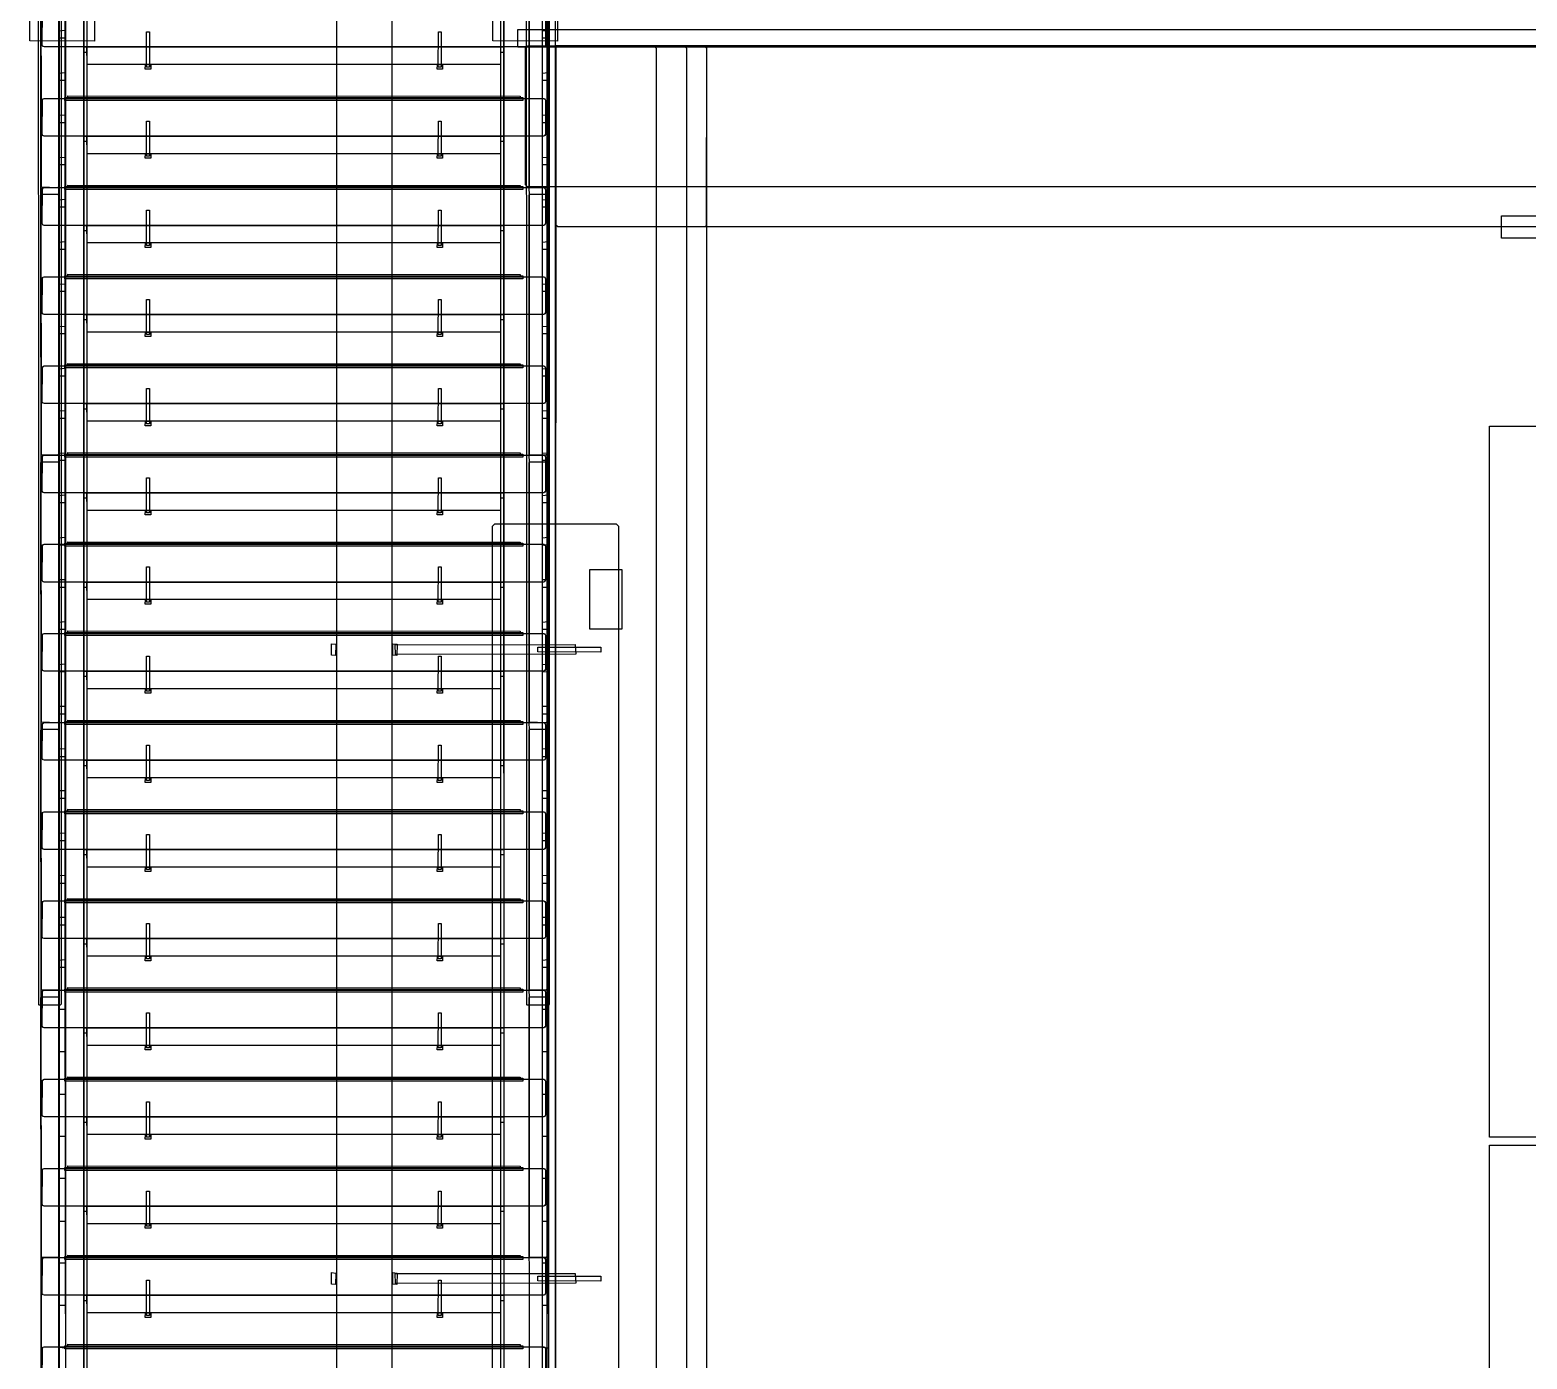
# Model space of a CAD drawing. Header units: metres. Extents: x 292.5 to 342.7, y -1 to 8.9.
# Drawn here: x 292.956 to 295.931, y 0.39 to 3.032 of the extents above; entities that cross this region are included whole.
import ezdxf

# ---------------------------------------------------------------- set-up
doc = ezdxf.new("R2010")
doc.units = ezdxf.units.M
doc.layers.add('VISTA', color=8, linetype='Continuous')

msp = doc.modelspace()

# ---------------------------------------------------------------- linework, layer by layer
at = {"layer": 'VISTA'}
for points in [[(293.5651, 6.5658), (293.5716, 6.5928), (293.5951, 6.6292), (293.7421, 6.7726), (293.745, 6.7855), (293.745, 6.897), (293.855, 6.897), (293.8544, 6.7715), (293.8489, 6.7441), (293.8379, 6.7184), (293.8122, 6.6859), (293.701, 6.5809), (293.6749, 6.5529), (293.6746, -0.2029), (293.6711, -0.2091), (293.664, -0.2147), (293.6417, -0.2226), (293.6278, -0.2243), (293.5996, -0.2228), (293.5768, -0.2152), (293.5656, -0.2035), (293.5651, 6.5658)], [(292.9725, 4.3148), (292.9742, 4.3165), (293.0158, 4.3165), (293.0175, 4.3148), (293.0175, 1.0952), (293.0158, 1.0935), (292.9742, 1.0935), (292.9732, 1.0942), (292.9725, 4.3148)], [(293.9425, 4.3148), (293.9442, 4.3165), (293.9858, 4.3165), (293.9875, 4.3148), (293.9875, 1.0952), (293.9858, 1.0935), (293.9442, 1.0935), (293.9432, 1.0942), (293.9425, 4.3148)], [(293.014, 3.9533), (293.025, 3.9543), (293.026, 3.0151), (293.014, 3.0151), (293.014, 3.9533)], [(293.974, 3.9533), (293.985, 3.9543), (293.986, 3.0151), (293.974, 3.0151), (293.974, 3.9533)], [(293.014, 3.8693), (293.025, 3.8703), (293.026, 2.9312), (293.014, 2.9312), (293.014, 3.8693)], [(293.974, 3.8693), (293.985, 3.8703), (293.986, 2.9312), (293.974, 2.9312), (293.974, 3.8693)], [(293.014, 3.7854), (293.025, 3.7864), (293.026, 2.8472), (293.014, 2.8472), (293.014, 3.7854)], [(293.974, 3.7854), (293.985, 3.7864), (293.986, 2.8472), (293.974, 2.8472), (293.974, 3.7854)], [(292.9775, 3.7668), (292.9792, 3.7685), (293.0108, 3.7685), (293.0125, 3.7668), (293.0125, 2.7198), (293.0108, 2.7181), (292.9782, 2.7189), (292.9775, 3.7668)], [(293.9475, 3.7668), (293.9492, 3.7685), (293.9808, 3.7685), (293.9825, 3.7668), (293.9825, 2.7198), (293.9808, 2.7181), (293.9482, 2.7189), (293.9475, 3.7668)], [(293.014, 3.7014), (293.025, 3.7024), (293.026, 2.7633), (293.014, 2.7633), (293.014, 3.7014)], [(293.974, 3.7014), (293.985, 3.7024), (293.986, 2.7633), (293.974, 2.7633), (293.974, 3.7014)], [(293.014, 3.6175), (293.025, 3.6185), (293.026, 2.6794), (293.014, 2.6794), (293.014, 3.6175)], [(293.974, 3.6175), (293.985, 3.6185), (293.986, 2.6794), (293.974, 2.6794), (293.974, 3.6175)], [(293.014, 3.5335), (293.025, 3.5345), (293.026, 2.5954), (293.014, 2.5954), (293.014, 3.5335)], [(293.974, 3.5335), (293.985, 3.5345), (293.986, 2.5954), (293.974, 2.5954), (293.974, 3.5335)], [(293.014, 3.4496), (293.025, 3.4506), (293.026, 2.5115), (293.014, 2.5115), (293.014, 3.4496)], [(293.974, 3.4496), (293.985, 3.4506), (293.986, 2.5115), (293.974, 2.5115), (293.974, 3.4496)], [(293.014, 3.3656), (293.025, 3.3666), (293.026, 2.4275), (293.014, 2.4275), (293.014, 3.3656)], [(293.974, 3.3656), (293.985, 3.3666), (293.986, 2.4275), (293.974, 2.4275), (293.974, 3.3656)], [(293.014, 3.2817), (293.025, 3.2827), (293.026, 2.3436), (293.014, 2.3436), (293.014, 3.2817)], [(293.974, 3.2817), (293.985, 3.2827), (293.986, 2.3436), (293.974, 2.3436), (293.974, 3.2817)], [(293.0844, 3.2387), (293.0837, 3.0093), (292.9556, 3.0101), (292.9556, 3.2387), (293.0844, 3.2387)], [(292.9775, 3.2352), (292.9792, 3.2369), (293.0108, 3.2369), (293.0125, 3.2352), (293.0125, 2.1882), (293.0108, 2.1865), (292.9782, 2.1872), (292.9775, 3.2352)], [(294.0044, 3.2387), (294.0037, 3.0093), (293.8756, 3.0101), (293.8756, 3.2387), (294.0044, 3.2387)], [(293.9475, 3.2352), (293.9492, 3.2369), (293.9808, 3.2369), (293.9825, 3.2352), (293.9825, 2.1882), (293.9808, 2.1865), (293.9482, 2.1872), (293.9475, 3.2352)], [(292.9775, 3.2086), (292.9792, 3.2103), (293.0608, 3.2103), (293.0625, 3.2086), (293.0625, -0.0986), (293.0617, -0.1001), (293.0608, -0.1003), (292.9792, -0.1003), (292.9782, -0.0997), (292.9775, 3.2086)], [(293.014, 3.1978), (293.025, 3.1987), (293.026, 2.2596), (293.014, 2.2596), (293.014, 3.1978)], [(293.8975, 3.2086), (293.8992, 3.2103), (293.9808, 3.2103), (293.9825, 3.2086), (293.9825, -0.0986), (293.9817, -0.1001), (293.9808, -0.1003), (293.8992, -0.1003), (293.8982, -0.0997), (293.8975, 3.2086)], [(293.974, 3.1978), (293.985, 3.1987), (293.986, 2.2596), (293.974, 2.2596), (293.974, 3.1978)], [(302, 3.2), (302, 3), (294, 3), (294, 3.2), (302, 3.2)], [(293.0625, 3.175), (293.0685, 3.175), (293.0685, 2.987), (293.0625, 2.987), (293.0625, 3.175)], [(293.8915, 3.175), (293.8975, 3.175), (293.8975, 2.987), (293.8915, 2.987), (293.8915, 3.175)], [(293.014, 3.1138), (293.025, 3.1148), (293.026, 2.1757), (293.014, 2.1757), (293.014, 3.1138)], [(293.974, 3.1138), (293.985, 3.1148), (293.986, 2.1757), (293.974, 2.1757), (293.974, 3.1138)], [(292.9835, 3.0728), (293.9765, 3.0728), (293.979, 3.0718), (293.98, 3.0693), (293.98, 3.0013), (293.979, 2.9988), (293.9765, 2.9978), (292.9835, 2.9978), (292.981, 2.9988), (292.98, 3.0013), (292.9806, 3.0713), (292.9835, 3.0728)], [(292.9559, 3.0115), (292.9559, 3.0115), (292.956, 3.0112), (292.9559, 3.0115)], [(293.014, 3.0299), (293.025, 3.0309), (293.026, 2.0917), (293.014, 2.0917), (293.014, 3.0299)], [(293.193, 3.0278), (293.193, 2.9578), (293.187, 2.9578), (293.1874, 3.0278), (293.193, 3.0278)], [(293.773, 3.0278), (293.773, 2.9578), (293.767, 2.9578), (293.7674, 3.0278), (293.773, 3.0278)], [(293.8759, 3.0115), (293.8759, 3.0115), (293.876, 3.0112), (293.8759, 3.0115)], [(293.925, 3.0325), (302.075, 3.0325), (302.075, 2.9975), (293.925, 2.9975), (293.925, 3.0325)], [(293.974, 3.0299), (293.985, 3.0309), (293.986, 2.0917), (293.974, 2.0917), (293.974, 3.0299)], [(292.9813, 2.9991), (292.9817, 2.9988), (292.9817, 2.9995), (292.9813, 2.9991)], [(293.0625, 2.9978), (293.0685, 2.9978), (293.0685, 2.8098), (293.0625, 2.8098), (293.0625, 2.9978)], [(293.0691, 2.9628), (293.0685, 2.9973), (293.8909, 2.9978), (293.8909, 2.9628), (293.0691, 2.9628)], [(293.8915, 2.9978), (293.8975, 2.9978), (293.8975, 2.8098), (293.8915, 2.8098), (293.8915, 2.9978)], [(293.94, 2.9955), (293.9445, 3), (302.0555, 3), (302.06, 2.9955), (302.06, 2.7245), (302.0555, 2.72), (293.9445, 2.72), (293.94, 2.7245), (293.94, 2.9955)], [(293.9783, 2.9988), (293.979, 2.9995), (293.9783, 2.9995), (293.9783, 2.9988)], [(294, 2.9955), (294.0045, 3), (301.9955, 3), (302, 2.9955), (302, 2.6445), (301.9955, 2.64), (294.0045, 2.64), (294, 2.6445), (294, 2.9955)], [(294, 2.9955), (294.0045, 3), (294.2955, 3), (294.3, 2.9955), (294.3, 0.0045), (294.2955, 0), (294.0045, 0), (294, 0.0045), (294, 2.9955)], [(294, 2.9983), (294.0017, 3), (294.2983, 3), (294.3, 2.9983), (294.3, 0.0017), (294.2983, 0), (294.0008, 0.0005), (294, 2.9983)], [(294.0008, 2.9981), (294.0045, 3), (294.2981, 2.9992), (294.3, 2.9955), (294.2992, 2.6419), (294.2955, 2.64), (294.0045, 2.64), (294, 2.6445), (294.0008, 2.9981)], [(294, 2.9955), (294.0045, 3), (294.2955, 3), (294.3, 2.9955), (294.3, 0.0045), (294.2955, 0), (294.0045, 0), (294, 0.0045), (294, 2.9955)], [(294, 2.9955), (294.0045, 3), (294.1955, 3), (294.2, 2.9955), (294.2, 0.0045), (294.1955, 0), (294.0045, 0), (294, 0.0045), (294, 2.9955)], [(294, 2.9955), (294.0045, 3), (294.2555, 3), (294.26, 2.9955), (294.26, 0.0045), (294.2555, 0), (294.0045, 0), (294, 0.0045), (294, 2.9955)], [(294, 2.9955), (294.0019, 2.9992), (301.9955, 3), (301.9992, 2.9981), (302, 0.0045), (301.9981, 0.0008), (294.0045, 0), (294, 0.0045), (294, 2.9955)], [(294.0013, 2.9987), (296.7487, 2.9987), (296.7487, 0.0013), (294.0045, 0), (294, 0.0045), (294.0013, 2.9987)], [(293.014, 2.9459), (293.025, 2.9469), (293.026, 2.0078), (293.014, 2.0078), (293.014, 2.9459)], [(293.1955, 2.9628), (293.1955, 2.9538), (293.1845, 2.9538), (293.1852, 2.9628), (293.1955, 2.9628)], [(293.7755, 2.9628), (293.7755, 2.9538), (293.7645, 2.9538), (293.7652, 2.9628), (293.7755, 2.9628)], [(293.974, 2.9459), (293.985, 2.9469), (293.986, 2.0078), (293.974, 2.0078), (293.974, 2.9459)], [(292.9835, 2.8956), (293.9765, 2.8956), (293.979, 2.8945), (293.98, 2.8921), (293.98, 2.8241), (293.979, 2.8216), (293.9765, 2.8206), (292.9835, 2.8206), (292.981, 2.8216), (292.98, 2.8241), (292.9806, 2.8941), (292.9835, 2.8956)], [(292.9817, 2.8938), (292.9817, 2.8945), (292.981, 2.8938), (292.9817, 2.8938)], [(293.025, 2.8976), (293.935, 2.8976), (293.935, 2.8916), (293.025, 2.8916), (293.025, 2.8976)], [(293.0307, 2.9006), (293.93, 2.8999), (293.9293, 2.8956), (293.0302, 2.8963), (293.0307, 2.9006)], [(293.9783, 2.8945), (293.9783, 2.8938), (293.979, 2.8938), (293.9783, 2.8945)], [(293.014, 2.862), (293.025, 2.863), (293.026, 1.9238), (293.014, 1.9238), (293.014, 2.862)], [(293.974, 2.862), (293.985, 2.863), (293.986, 1.9238), (293.974, 1.9238), (293.974, 2.862)], [(293.193, 2.8506), (293.193, 2.7806), (293.187, 2.7806), (293.1874, 2.8506), (293.193, 2.8506)], [(293.773, 2.8506), (293.773, 2.7806), (293.767, 2.7806), (293.7674, 2.8506), (293.773, 2.8506)], [(292.9813, 2.8218), (292.9817, 2.8216), (292.9817, 2.8223), (292.9813, 2.8218)], [(293.0625, 2.8206), (293.0685, 2.8206), (293.0685, 2.6326), (293.0625, 2.6326), (293.0625, 2.8206)], [(293.0691, 2.7856), (293.0685, 2.8201), (293.8909, 2.8206), (293.8909, 2.7856), (293.0691, 2.7856)], [(293.8915, 2.8206), (293.8975, 2.8206), (293.8975, 2.6326), (293.8915, 2.6326), (293.8915, 2.8206)], [(293.9783, 2.8216), (293.979, 2.8223), (293.9783, 2.8223), (293.9783, 2.8216)], [(293.014, 2.778), (293.025, 2.779), (293.026, 1.8399), (293.014, 1.8399), (293.014, 2.778)], [(293.1955, 2.7856), (293.1955, 2.7766), (293.1845, 2.7766), (293.1852, 2.7856), (293.1955, 2.7856)], [(293.7755, 2.7856), (293.7755, 2.7766), (293.7645, 2.7766), (293.7652, 2.7856), (293.7755, 2.7856)], [(293.974, 2.778), (293.985, 2.779), (293.986, 1.8399), (293.974, 1.8399), (293.974, 2.778)], [(292.9835, 2.7183), (293.9765, 2.7183), (293.979, 2.7173), (293.98, 2.7148), (293.98, 2.6468), (293.979, 2.6444), (293.9765, 2.6433), (292.9835, 2.6433), (292.981, 2.6444), (292.98, 2.6468), (292.9806, 2.7169), (292.9835, 2.7183)], [(292.9817, 2.7166), (292.9817, 2.7173), (292.981, 2.7166), (292.9817, 2.7166)], [(293.025, 2.7203), (293.935, 2.7203), (293.935, 2.7143), (293.025, 2.7143), (293.025, 2.7203)], [(293.0307, 2.7233), (293.93, 2.7226), (293.9293, 2.7183), (293.0302, 2.719), (293.0307, 2.7233)], [(293.9783, 2.7173), (293.9783, 2.7166), (293.979, 2.7166), (293.9783, 2.7173)], [(292.9775, 2.7035), (292.9792, 2.7052), (293.0108, 2.7052), (293.0125, 2.7035), (293.0125, 1.6565), (293.0108, 1.6548), (292.9782, 1.6555), (292.9775, 2.7035)], [(292.9782, 2.7031), (292.9782, 2.7035), (292.9782, 2.7031), (292.9782, 2.7031)], [(293.014, 2.6941), (293.025, 2.6951), (293.026, 1.7559), (293.025, 1.7549), (293.014, 1.7559), (293.014, 2.6941)], [(293.9475, 2.7035), (293.9492, 2.7052), (293.9808, 2.7052), (293.9825, 2.7035), (293.9825, 1.6565), (293.9808, 1.6548), (293.9482, 1.6555), (293.9475, 2.7035)], [(293.9482, 2.7031), (293.9482, 2.7035), (293.9482, 2.7031), (293.9482, 2.7031)], [(293.974, 2.6941), (293.985, 2.6951), (293.986, 1.7559), (293.985, 1.7549), (293.974, 1.7559), (293.974, 2.6941)], [(293.193, 2.6733), (293.193, 2.6033), (293.187, 2.6033), (293.1874, 2.6733), (293.193, 2.6733)], [(293.773, 2.6733), (293.773, 2.6033), (293.767, 2.6033), (293.7674, 2.6733), (293.773, 2.6733)], [(295.88, 2.6625), (300.12, 2.6625), (300.12, 2.6175), (295.88, 2.6175), (295.88, 2.6625)], [(292.981, 2.6447), (292.981, 2.6447), (292.9813, 2.6446), (292.981, 2.6447)], [(292.9813, 2.6446), (292.9817, 2.6444), (292.9817, 2.6451), (292.9813, 2.6446)], [(293.0625, 2.6433), (293.0685, 2.6433), (293.0685, 2.4553), (293.0625, 2.4553), (293.0625, 2.6433)], [(293.0691, 2.6083), (293.0685, 2.6428), (293.8909, 2.6433), (293.8909, 2.6083), (293.0691, 2.6083)], [(293.8915, 2.6433), (293.8975, 2.6433), (293.8975, 2.4553), (293.8915, 2.4553), (293.8915, 2.6433)], [(293.9783, 2.6444), (293.979, 2.6451), (293.9783, 2.6451), (293.9783, 2.6444)], [(293.014, 2.6101), (293.025, 2.6111), (293.026, 1.672), (293.014, 1.672), (293.014, 2.6101)], [(293.1955, 2.6083), (293.1955, 2.5993), (293.1845, 2.5993), (293.1852, 2.6083), (293.1955, 2.6083)], [(293.7755, 2.6083), (293.7755, 2.5993), (293.7645, 2.5993), (293.7652, 2.6083), (293.7755, 2.6083)], [(293.974, 2.6101), (293.985, 2.6111), (293.986, 1.672), (293.974, 1.672), (293.974, 2.6101)], [(292.9835, 2.5411), (293.9765, 2.5411), (293.979, 2.5401), (293.98, 2.5376), (293.98, 2.4696), (293.979, 2.4671), (293.9765, 2.4661), (292.9835, 2.4661), (292.981, 2.4671), (292.98, 2.4696), (292.9806, 2.5396), (292.9835, 2.5411)], [(292.9817, 2.5394), (292.9817, 2.5401), (292.981, 2.5394), (292.9817, 2.5394)], [(293.025, 2.5431), (293.935, 2.5431), (293.935, 2.5371), (293.025, 2.5371), (293.025, 2.5431)], [(293.0307, 2.5461), (293.93, 2.5454), (293.9293, 2.5411), (293.0302, 2.5418), (293.0307, 2.5461)], [(293.9783, 2.5401), (293.9783, 2.5394), (293.979, 2.5394), (293.9783, 2.5401)], [(293.979, 2.5397), (293.9787, 2.5398), (293.979, 2.5397), (293.979, 2.5397)], [(293.014, 2.5262), (293.025, 2.5272), (293.026, 1.588), (293.025, 1.587), (293.015, 1.587), (293.0143, 1.5873), (293.014, 2.5262)], [(293.974, 2.5262), (293.985, 2.5272), (293.986, 1.588), (293.985, 1.587), (293.975, 1.587), (293.9743, 1.5873), (293.974, 2.5262)], [(293.193, 2.4961), (293.193, 2.4261), (293.187, 2.4261), (293.1874, 2.4961), (293.193, 2.4961)], [(293.773, 2.4961), (293.773, 2.4261), (293.767, 2.4261), (293.7674, 2.4961), (293.773, 2.4961)], [(292.9813, 2.4674), (292.9817, 2.4671), (292.9817, 2.4679), (292.9813, 2.4674)], [(293.014, 2.4422), (293.025, 2.4432), (293.026, 1.5041), (293.014, 1.5041), (293.014, 2.4422)], [(293.0625, 2.4661), (293.0685, 2.4661), (293.0685, 2.2781), (293.0625, 2.2781), (293.0625, 2.4661)], [(293.0691, 2.4311), (293.0685, 2.4656), (293.8909, 2.4661), (293.8909, 2.4311), (293.0691, 2.4311)], [(293.8915, 2.4661), (293.8975, 2.4661), (293.8975, 2.2781), (293.8915, 2.2781), (293.8915, 2.4661)], [(293.974, 2.4422), (293.985, 2.4432), (293.986, 1.5041), (293.974, 1.5041), (293.974, 2.4422)], [(293.9783, 2.4671), (293.979, 2.4679), (293.9783, 2.4679), (293.9783, 2.4671)], [(293.1955, 2.4311), (293.1955, 2.4221), (293.1845, 2.4221), (293.1852, 2.4311), (293.1955, 2.4311)], [(293.7755, 2.4311), (293.7755, 2.4221), (293.7645, 2.4221), (293.7652, 2.4311), (293.7755, 2.4311)], [(292.9835, 2.3639), (293.9765, 2.3639), (293.979, 2.3629), (293.98, 2.3604), (293.98, 2.2924), (293.979, 2.2899), (293.9765, 2.2889), (292.9835, 2.2889), (292.981, 2.2899), (292.98, 2.2924), (292.9806, 2.3624), (292.9835, 2.3639)], [(292.9817, 2.3621), (292.9817, 2.3629), (292.981, 2.3621), (292.9817, 2.3621)], [(293.014, 2.3583), (293.025, 2.3593), (293.026, 1.4201), (293.014, 1.4201), (293.014, 2.3583)], [(293.025, 2.3659), (293.935, 2.3659), (293.935, 2.3599), (293.025, 2.3599), (293.025, 2.3659)], [(293.0307, 2.3689), (293.93, 2.3682), (293.9293, 2.3639), (293.0302, 2.3646), (293.0307, 2.3689)], [(293.974, 2.3583), (293.985, 2.3593), (293.986, 1.4201), (293.974, 1.4201), (293.974, 2.3583)], [(293.9783, 2.3629), (293.9783, 2.3621), (293.979, 2.3621), (293.9783, 2.3629)], [(293.193, 2.3189), (293.193, 2.2489), (293.187, 2.2489), (293.1874, 2.3189), (293.193, 2.3189)], [(293.773, 2.3189), (293.773, 2.2489), (293.767, 2.2489), (293.7674, 2.3189), (293.773, 2.3189)], [(292.981, 2.2903), (292.981, 2.2903), (292.9813, 2.2902), (292.981, 2.2903)], [(292.9813, 2.2902), (292.9817, 2.2899), (292.9817, 2.2906), (292.9813, 2.2902)], [(293.014, 2.2743), (293.025, 2.2753), (293.026, 1.3362), (293.025, 1.3352), (293.015, 1.3352), (293.0143, 1.3355), (293.014, 2.2743)], [(293.0625, 2.2889), (293.0685, 2.2889), (293.0685, 2.1009), (293.0625, 2.1009), (293.0625, 2.2889)], [(293.0691, 2.2539), (293.0685, 2.2884), (293.8909, 2.2889), (293.8909, 2.2539), (293.0691, 2.2539)], [(293.8915, 2.2889), (293.8975, 2.2889), (293.8975, 2.1009), (293.8915, 2.1009), (293.8915, 2.2889)], [(293.974, 2.2743), (293.985, 2.2753), (293.986, 1.3362), (293.985, 1.3352), (293.975, 1.3352), (293.9743, 1.3355), (293.974, 2.2743)], [(293.9783, 2.2899), (293.979, 2.2906), (293.9783, 2.2906), (293.9783, 2.2899)], [(293.1955, 2.2539), (293.1955, 2.2449), (293.1845, 2.2449), (293.1852, 2.2539), (293.1955, 2.2539)], [(293.7755, 2.2539), (293.7755, 2.2449), (293.7645, 2.2449), (293.7652, 2.2539), (293.7755, 2.2539)], [(296.5241, 2.2441), (296.5241, 0.8309), (295.8559, 0.8309), (295.8559, 2.2441), (296.5241, 2.2441)], [(292.9775, 2.1718), (292.9792, 2.1735), (293.0108, 2.1735), (293.0125, 2.1718), (293.0125, 1.1248), (293.0108, 1.1231), (292.9782, 1.1239), (292.9775, 2.1718)], [(292.9835, 2.1867), (293.9765, 2.1867), (293.979, 2.1856), (293.98, 2.1832), (293.98, 2.1152), (293.979, 2.1127), (293.9765, 2.1117), (292.9835, 2.1117), (292.981, 2.1127), (292.98, 2.1152), (292.9806, 2.1852), (292.9835, 2.1867)], [(292.9817, 2.1849), (292.9817, 2.1856), (292.981, 2.1849), (292.9817, 2.1849)], [(293.0117, 2.1719), (293.0118, 2.1719), (293.0117, 2.1719), (293.0117, 2.1719)], [(293.014, 2.1904), (293.025, 2.1914), (293.026, 1.2523), (293.014, 1.2523), (293.014, 2.1904)], [(293.025, 2.1887), (293.935, 2.1887), (293.935, 2.1827), (293.025, 2.1827), (293.025, 2.1887)], [(293.0307, 2.1917), (293.93, 2.191), (293.9293, 2.1867), (293.0302, 2.1874), (293.0307, 2.1917)], [(293.9475, 2.1718), (293.9492, 2.1735), (293.9808, 2.1735), (293.9825, 2.1718), (293.9825, 1.1248), (293.9808, 1.1231), (293.9482, 1.1239), (293.9475, 2.1718)], [(293.974, 2.1904), (293.985, 2.1914), (293.986, 1.2523), (293.974, 1.2523), (293.974, 2.1904)], [(293.9783, 2.1856), (293.9783, 2.1849), (293.979, 2.1849), (293.9783, 2.1856)], [(292.9813, 2.113), (292.9817, 2.1127), (292.9817, 2.1134), (292.9813, 2.113)], [(293.193, 2.1417), (293.193, 2.0717), (293.187, 2.0717), (293.1874, 2.1417), (293.193, 2.1417)], [(293.773, 2.1417), (293.773, 2.0717), (293.767, 2.0717), (293.7674, 2.1417), (293.773, 2.1417)], [(293.9783, 2.1127), (293.979, 2.1134), (293.9783, 2.1134), (293.9783, 2.1127)], [(293.014, 2.1064), (293.025, 2.1074), (293.026, 1.1683), (293.014, 1.1683), (293.014, 2.1064)], [(293.0625, 2.1117), (293.0685, 2.1117), (293.0685, 1.9237), (293.0625, 1.9237), (293.0625, 2.1117)], [(293.0691, 2.0767), (293.0685, 2.1112), (293.8909, 2.1117), (293.8909, 2.0767), (293.0691, 2.0767)], [(293.8915, 2.1117), (293.8975, 2.1117), (293.8975, 1.9237), (293.8915, 1.9237), (293.8915, 2.1117)], [(293.974, 2.1064), (293.985, 2.1074), (293.986, 1.1683), (293.974, 1.1683), (293.974, 2.1064)], [(293.1955, 2.0767), (293.1955, 2.0677), (293.1845, 2.0677), (293.1852, 2.0767), (293.1955, 2.0767)], [(293.7755, 2.0767), (293.7755, 2.0677), (293.7645, 2.0677), (293.7652, 2.0767), (293.7755, 2.0767)], [(293.014, 2.0225), (293.025, 2.0235), (293.026, 1.0844), (293.014, 1.0844), (293.014, 2.0225)], [(293.875, 2.0455), (293.8795, 2.05), (294.1205, 2.05), (294.125, 2.0455), (294.125, -0.0455), (294.1205, -0.05), (293.8795, -0.05), (293.875, -0.0455), (293.875, 2.0455)], [(293.974, 2.0225), (293.985, 2.0235), (293.986, 1.0844), (293.974, 1.0844), (293.974, 2.0225)], [(292.9835, 2.0094), (293.9765, 2.0094), (293.979, 2.0084), (293.98, 2.0059), (293.98, 1.9379), (293.979, 1.9355), (293.9765, 1.9344), (292.9835, 1.9344), (292.981, 1.9355), (292.98, 1.9379), (292.9806, 2.008), (292.9835, 2.0094)], [(292.9817, 2.0077), (292.9817, 2.0084), (292.981, 2.0077), (292.9817, 2.0077)], [(293.025, 2.0114), (293.935, 2.0114), (293.935, 2.0054), (293.025, 2.0054), (293.025, 2.0114)], [(293.0307, 2.0144), (293.93, 2.0137), (293.9293, 2.0094), (293.0302, 2.0101), (293.0307, 2.0144)], [(293.9783, 2.0084), (293.9783, 2.0077), (293.979, 2.0077), (293.9783, 2.0084)], [(293.193, 1.9644), (293.193, 1.8944), (293.187, 1.8944), (293.1874, 1.9644), (293.193, 1.9644)], [(293.773, 1.9644), (293.773, 1.8944), (293.767, 1.8944), (293.7674, 1.9644), (293.773, 1.9644)], [(292.9813, 1.9357), (292.9817, 1.9355), (292.9817, 1.9362), (292.9813, 1.9357)], [(293.014, 1.9385), (293.0143, 1.9392), (293.015, 1.9395), (293.025, 1.9395), (293.0257, 1.9392), (293.026, 1.9385), (293.026, 1.0004), (293.014, 1.0004), (293.014, 1.9385)], [(293.0144, 1.9392), (293.0144, 1.9392), (293.0143, 1.9392), (293.0144, 1.9392)], [(293.0256, 1.9392), (293.0256, 1.9392), (293.0257, 1.9392), (293.0256, 1.9392)], [(293.0625, 1.9344), (293.0685, 1.9344), (293.0685, 1.7465), (293.0625, 1.7465), (293.0625, 1.9344)], [(293.0691, 1.8994), (293.0685, 1.9339), (293.8909, 1.9344), (293.8909, 1.8994), (293.0691, 1.8994)], [(293.8915, 1.9344), (293.8975, 1.9344), (293.8975, 1.7465), (293.8915, 1.7465), (293.8915, 1.9344)], [(293.974, 1.9385), (293.9743, 1.9392), (293.975, 1.9395), (293.985, 1.9395), (293.9857, 1.9392), (293.986, 1.9385), (293.986, 1.0004), (293.974, 1.0004), (293.974, 1.9385)], [(293.9744, 1.9392), (293.9744, 1.9392), (293.9743, 1.9392), (293.9744, 1.9392)], [(293.9783, 1.9355), (293.979, 1.9362), (293.9783, 1.9362), (293.9783, 1.9355)], [(293.9856, 1.9392), (293.9856, 1.9392), (293.9857, 1.9392), (293.9856, 1.9392)], [(294.1319, 1.9594), (294.1319, 1.8406), (294.0681, 1.8406), (294.0681, 1.9594), (294.1319, 1.9594)], [(293.1955, 1.8994), (293.1955, 1.8904), (293.1845, 1.8904), (293.1852, 1.8994), (293.1955, 1.8994)], [(293.7755, 1.8994), (293.7755, 1.8904), (293.7645, 1.8904), (293.7652, 1.8994), (293.7755, 1.8994)], [(293.014, 1.8546), (293.025, 1.8556), (293.026, 0.9165), (293.025, 0.9155), (293.015, 0.9155), (293.0143, 0.9158), (293.014, 1.8546)], [(293.974, 1.8546), (293.985, 1.8556), (293.986, 0.9165), (293.985, 0.9155), (293.975, 0.9155), (293.9743, 0.9158), (293.974, 1.8546)], [(292.9835, 1.8322), (293.9765, 1.8322), (293.979, 1.8312), (293.98, 1.8287), (293.98, 1.7607), (293.979, 1.7582), (293.9765, 1.7572), (292.9835, 1.7572), (292.981, 1.7582), (292.98, 1.7607), (292.9806, 1.8307), (292.9835, 1.8322)], [(292.9817, 1.8305), (292.9817, 1.8312), (292.981, 1.8305), (292.9817, 1.8305)], [(293.025, 1.8342), (293.935, 1.8342), (293.935, 1.8282), (293.025, 1.8282), (293.025, 1.8342)], [(293.0307, 1.8372), (293.93, 1.8365), (293.9293, 1.8322), (293.0302, 1.8329), (293.0307, 1.8372)], [(293.9783, 1.8312), (293.9783, 1.8305), (293.979, 1.8305), (293.9783, 1.8312)], [(293.193, 1.7872), (293.193, 1.7172), (293.187, 1.7172), (293.1874, 1.7872), (293.193, 1.7872)], [(293.5635, 1.811), (293.5625, 1.788), (293.5545, 1.789), (293.5548, 1.8117), (293.5635, 1.811)], [(293.6855, 1.811), (293.6845, 1.788), (293.6765, 1.789), (293.6768, 1.8117), (293.6855, 1.811)], [(294.039, 1.81), (294.04, 1.791), (293.682, 1.79), (293.6813, 1.8097), (294.039, 1.81)], [(293.773, 1.7872), (293.773, 1.7172), (293.767, 1.7172), (293.7674, 1.7872), (293.773, 1.7872)], [(293.965, 1.805), (294.09, 1.805), (294.09, 1.795), (293.965, 1.7957), (293.965, 1.805)], [(292.9813, 1.7585), (292.9817, 1.7583), (292.9817, 1.759), (292.9813, 1.7585)], [(293.014, 1.7706), (293.025, 1.7716), (293.026, 0.8325), (293.014, 0.8325), (293.014, 1.7706)], [(293.0259, 1.7559), (293.0259, 1.7559), (293.026, 1.7559), (293.0259, 1.7559)], [(293.0625, 1.7572), (293.0685, 1.7572), (293.0685, 1.5692), (293.0625, 1.5692), (293.0625, 1.7572)], [(293.0691, 1.7222), (293.0685, 1.7567), (293.8909, 1.7572), (293.8909, 1.7222), (293.0691, 1.7222)], [(293.8915, 1.7572), (293.8975, 1.7572), (293.8975, 1.5692), (293.8915, 1.5692), (293.8915, 1.7572)], [(293.974, 1.7706), (293.985, 1.7716), (293.986, 0.8325), (293.974, 0.8325), (293.974, 1.7706)], [(293.9783, 1.7583), (293.979, 1.759), (293.9783, 1.759), (293.9783, 1.7583)], [(293.9859, 1.7559), (293.9859, 1.7559), (293.986, 1.7559), (293.9859, 1.7559)], [(293.1955, 1.7222), (293.1955, 1.7132), (293.1845, 1.7132), (293.1852, 1.7222), (293.1955, 1.7222)], [(293.7755, 1.7222), (293.7755, 1.7132), (293.7645, 1.7132), (293.7652, 1.7222), (293.7755, 1.7222)], [(293.014, 1.6867), (293.0143, 1.6874), (293.015, 1.6877), (293.025, 1.6877), (293.0257, 1.6874), (293.026, 1.6867), (293.026, 0.7486), (293.014, 0.7486), (293.014, 1.6867)], [(293.0144, 1.6873), (293.0144, 1.6873), (293.0143, 1.6874), (293.0144, 1.6873)], [(293.0256, 1.6873), (293.0256, 1.6873), (293.0257, 1.6874), (293.0256, 1.6873)], [(293.974, 1.6867), (293.9743, 1.6874), (293.975, 1.6877), (293.985, 1.6877), (293.9857, 1.6874), (293.986, 1.6867), (293.986, 0.7486), (293.974, 0.7486), (293.974, 1.6867)], [(293.9744, 1.6873), (293.9744, 1.6873), (293.9743, 1.6874), (293.9744, 1.6873)], [(293.9856, 1.6873), (293.9856, 1.6873), (293.9857, 1.6874), (293.9856, 1.6873)], [(292.9775, 1.6402), (292.9792, 1.6419), (293.0108, 1.6419), (293.0125, 1.6402), (293.0125, 0.5932), (293.0108, 0.5915), (292.9782, 0.5922), (292.9775, 1.6402)], [(292.9835, 1.655), (293.9765, 1.655), (293.979, 1.654), (293.98, 1.6515), (293.98, 1.5835), (293.979, 1.581), (293.9765, 1.58), (292.9835, 1.58), (292.981, 1.581), (292.98, 1.5835), (292.9806, 1.6535), (292.9835, 1.655)], [(292.9817, 1.6533), (292.9817, 1.654), (292.981, 1.6533), (292.9817, 1.6533)], [(293.0122, 1.6403), (293.012, 1.6406), (293.0122, 1.6403), (293.0122, 1.6403)], [(293.0122, 1.6397), (293.0122, 1.6397), (293.0122, 1.6397), (293.0122, 1.6397)], [(293.025, 1.657), (293.935, 1.657), (293.935, 1.651), (293.025, 1.651), (293.025, 1.657)], [(293.0307, 1.66), (293.93, 1.6593), (293.9293, 1.655), (293.0302, 1.6557), (293.0307, 1.66)], [(293.9475, 1.6402), (293.9492, 1.6419), (293.9808, 1.6419), (293.9825, 1.6402), (293.9825, 0.5932), (293.9808, 0.5915), (293.9482, 0.5922), (293.9475, 1.6402)], [(293.9783, 1.654), (293.9783, 1.6533), (293.979, 1.6533), (293.9783, 1.654)], [(293.9822, 1.6403), (293.982, 1.6406), (293.9822, 1.6403), (293.9822, 1.6403)], [(293.9822, 1.6397), (293.9822, 1.6397), (293.9822, 1.6397), (293.9822, 1.6397)], [(293.193, 1.61), (293.193, 1.54), (293.187, 1.54), (293.1874, 1.61), (293.193, 1.61)], [(293.773, 1.61), (293.773, 1.54), (293.767, 1.54), (293.7674, 1.61), (293.773, 1.61)], [(292.9813, 1.5813), (292.9817, 1.581), (292.9817, 1.5817), (292.9813, 1.5813)], [(293.014, 1.6027), (293.025, 1.6038), (293.026, 0.6646), (293.025, 0.6636), (293.015, 0.6636), (293.0143, 0.6639), (293.014, 1.6027)], [(293.0144, 1.5874), (293.0144, 1.5874), (293.0143, 1.5873), (293.0144, 1.5874)], [(293.0625, 1.58), (293.0685, 1.58), (293.0685, 1.392), (293.0625, 1.392), (293.0625, 1.58)], [(293.0691, 1.545), (293.0685, 1.5795), (293.8909, 1.58), (293.8909, 1.545), (293.0691, 1.545)], [(293.8915, 1.58), (293.8975, 1.58), (293.8975, 1.392), (293.8915, 1.392), (293.8915, 1.58)], [(293.974, 1.6027), (293.985, 1.6038), (293.986, 0.6646), (293.985, 0.6636), (293.975, 0.6636), (293.9743, 0.6639), (293.974, 1.6027)], [(293.9744, 1.5874), (293.9744, 1.5874), (293.9743, 1.5873), (293.9744, 1.5874)], [(293.9783, 1.581), (293.979, 1.5817), (293.9783, 1.5817), (293.9783, 1.581)], [(293.014, 1.5188), (293.0143, 1.5195), (293.015, 1.5198), (293.025, 1.5198), (293.0257, 1.5195), (293.026, 1.5188), (293.026, 0.5807), (293.014, 0.5807), (293.014, 1.5188)], [(293.0141, 1.5188), (293.0141, 1.5188), (293.014, 1.5188), (293.0141, 1.5188)], [(293.0144, 1.5194), (293.0144, 1.5194), (293.0143, 1.5195), (293.0144, 1.5194)], [(293.0256, 1.5194), (293.0256, 1.5194), (293.0257, 1.5195), (293.0256, 1.5194)], [(293.1955, 1.545), (293.1955, 1.536), (293.1845, 1.536), (293.1852, 1.545), (293.1955, 1.545)], [(293.7755, 1.545), (293.7755, 1.536), (293.7645, 1.536), (293.7652, 1.545), (293.7755, 1.545)], [(293.974, 1.5188), (293.9743, 1.5195), (293.975, 1.5198), (293.985, 1.5198), (293.9857, 1.5195), (293.986, 1.5188), (293.986, 0.5807), (293.974, 0.5807), (293.974, 1.5188)], [(293.9741, 1.5188), (293.9741, 1.5188), (293.974, 1.5188), (293.9741, 1.5188)], [(293.9744, 1.5194), (293.9744, 1.5194), (293.9743, 1.5195), (293.9744, 1.5194)], [(293.9856, 1.5194), (293.9856, 1.5194), (293.9857, 1.5195), (293.9856, 1.5194)], [(292.9835, 1.4778), (293.9765, 1.4778), (293.979, 1.4768), (293.98, 1.4743), (293.98, 1.4063), (293.979, 1.4038), (293.9765, 1.4028), (292.9835, 1.4028), (292.981, 1.4038), (292.98, 1.4063), (292.9806, 1.4763), (292.9835, 1.4778)], [(292.9817, 1.476), (292.9817, 1.4767), (292.981, 1.476), (292.9817, 1.476)], [(293.025, 1.4798), (293.935, 1.4798), (293.935, 1.4738), (293.025, 1.4738), (293.025, 1.4798)], [(293.0307, 1.4828), (293.93, 1.4821), (293.9293, 1.4778), (293.0302, 1.4785), (293.0307, 1.4828)], [(293.9783, 1.4767), (293.9783, 1.476), (293.979, 1.476), (293.9783, 1.4767)], [(293.014, 1.4349), (293.025, 1.4359), (293.026, 0.4967), (293.014, 0.4967), (293.014, 1.4349)], [(293.193, 1.4328), (293.193, 1.3628), (293.187, 1.3628), (293.1874, 1.4328), (293.193, 1.4328)], [(293.773, 1.4328), (293.773, 1.3628), (293.767, 1.3628), (293.7674, 1.4328), (293.773, 1.4328)], [(293.974, 1.4349), (293.985, 1.4359), (293.986, 0.4967), (293.974, 0.4967), (293.974, 1.4349)], [(292.9813, 1.4041), (292.9817, 1.4038), (292.9817, 1.4045), (292.9813, 1.4041)], [(293.0625, 1.4028), (293.0685, 1.4028), (293.0685, 1.2148), (293.0625, 1.2148), (293.0625, 1.4028)], [(293.0691, 1.3678), (293.0685, 1.4023), (293.8909, 1.4028), (293.8909, 1.3678), (293.0691, 1.3678)], [(293.8915, 1.4028), (293.8975, 1.4028), (293.8975, 1.2148), (293.8915, 1.2148), (293.8915, 1.4028)], [(293.9783, 1.4038), (293.979, 1.4045), (293.9783, 1.4045), (293.9783, 1.4038)], [(293.014, 1.3509), (293.025, 1.3519), (293.026, 0.4128), (293.025, 0.4118), (293.014, 0.4128), (293.014, 1.3509)], [(293.1955, 1.3678), (293.1955, 1.3588), (293.1845, 1.3588), (293.1852, 1.3678), (293.1955, 1.3678)], [(293.7755, 1.3678), (293.7755, 1.3588), (293.7645, 1.3588), (293.7652, 1.3678), (293.7755, 1.3678)], [(293.974, 1.3509), (293.985, 1.3519), (293.986, 0.4128), (293.985, 0.4118), (293.974, 0.4128), (293.974, 1.3509)], [(293.0144, 1.3356), (293.0144, 1.3356), (293.0143, 1.3355), (293.0144, 1.3356)], [(293.9744, 1.3356), (293.9744, 1.3356), (293.9743, 1.3355), (293.9744, 1.3356)], [(292.9835, 1.3006), (293.9765, 1.3006), (293.979, 1.2995), (293.98, 1.2971), (293.98, 1.2291), (293.979, 1.2266), (293.9765, 1.2256), (292.9835, 1.2256), (292.981, 1.2266), (292.98, 1.2291), (292.9806, 1.2991), (292.9835, 1.3006)], [(292.9817, 1.2988), (292.9817, 1.2995), (292.981, 1.2988), (292.9817, 1.2988)], [(292.981, 1.2992), (292.9813, 1.2993), (292.981, 1.2992), (292.981, 1.2992)], [(293.025, 1.3026), (293.935, 1.3026), (293.935, 1.2966), (293.025, 1.2966), (293.025, 1.3026)], [(293.0307, 1.3056), (293.93, 1.3049), (293.9293, 1.3006), (293.0302, 1.3013), (293.0307, 1.3056)], [(293.9783, 1.2995), (293.9783, 1.2988), (293.979, 1.2988), (293.9783, 1.2995)], [(293.979, 1.2992), (293.9787, 1.2993), (293.979, 1.2992), (293.979, 1.2992)], [(293.014, 1.267), (293.0143, 1.2677), (293.015, 1.268), (293.025, 1.268), (293.0257, 1.2677), (293.026, 1.267), (293.026, 0.3288), (293.014, 0.3288), (293.014, 1.267)], [(293.0144, 1.2676), (293.0144, 1.2676), (293.0143, 1.2677), (293.0144, 1.2676)], [(293.0256, 1.2676), (293.0256, 1.2676), (293.0257, 1.2677), (293.0256, 1.2676)], [(293.193, 1.2556), (293.193, 1.1856), (293.187, 1.1856), (293.1874, 1.2556), (293.193, 1.2556)], [(293.773, 1.2556), (293.773, 1.1856), (293.767, 1.1856), (293.7674, 1.2556), (293.773, 1.2556)], [(293.974, 1.267), (293.9743, 1.2677), (293.975, 1.268), (293.985, 1.268), (293.9857, 1.2677), (293.986, 1.267), (293.986, 0.3288), (293.974, 0.3288), (293.974, 1.267)], [(293.9744, 1.2676), (293.9744, 1.2676), (293.9743, 1.2677), (293.9744, 1.2676)], [(293.9856, 1.2676), (293.9856, 1.2676), (293.9857, 1.2677), (293.9856, 1.2676)], [(292.9813, 1.2268), (292.9817, 1.2266), (292.9817, 1.2273), (292.9813, 1.2268)], [(293.0625, 1.2256), (293.0685, 1.2256), (293.0685, 1.0376), (293.0625, 1.0376), (293.0625, 1.2256)], [(293.0691, 1.1906), (293.0685, 1.2251), (293.8909, 1.2256), (293.8909, 1.1906), (293.0691, 1.1906)], [(293.8915, 1.2256), (293.8975, 1.2256), (293.8975, 1.0376), (293.8915, 1.0376), (293.8915, 1.2256)], [(293.9783, 1.2266), (293.979, 1.2273), (293.9783, 1.2273), (293.9783, 1.2266)], [(293.1955, 1.1906), (293.1955, 1.1816), (293.1845, 1.1816), (293.1852, 1.1906), (293.1955, 1.1906)], [(293.7755, 1.1906), (293.7755, 1.1816), (293.7645, 1.1816), (293.7652, 1.1906), (293.7755, 1.1906)], [(293.014, 1.183), (293.025, 1.184), (293.026, 0.2449), (293.014, 0.2449), (293.014, 1.183)], [(293.974, 1.183), (293.985, 1.184), (293.986, 0.2449), (293.974, 0.2449), (293.974, 1.183)], [(292.9775, 1.1085), (292.9792, 1.1102), (293.0108, 1.1102), (293.0125, 1.1085), (293.0125, 0.0617), (293.0108, 0.06), (292.9783, 0.0607), (292.9775, 1.1085)], [(292.9835, 1.1233), (293.9765, 1.1233), (293.979, 1.1223), (293.98, 1.1198), (293.98, 1.0518), (293.979, 1.0494), (293.9765, 1.0483), (292.9835, 1.0483), (292.981, 1.0494), (292.98, 1.0518), (292.9806, 1.1219), (292.9835, 1.1233)], [(292.9817, 1.1216), (292.9817, 1.1223), (292.981, 1.1216), (292.9817, 1.1216)], [(292.981, 1.122), (292.9813, 1.122), (292.981, 1.122), (292.981, 1.122)], [(293.025, 1.1253), (293.935, 1.1253), (293.935, 1.1193), (293.025, 1.1193), (293.025, 1.1253)], [(293.0307, 1.1283), (293.93, 1.1276), (293.9293, 1.1233), (293.0302, 1.124), (293.0307, 1.1283)], [(293.9475, 1.1085), (293.9492, 1.1102), (293.9808, 1.1102), (293.9825, 1.1085), (293.9825, 0.0617), (293.9818, 0.0617), (293.9818, 0.0603), (293.9808, 0.06), (293.9483, 0.0607), (293.9475, 1.1085)], [(293.9783, 1.1223), (293.9783, 1.1216), (293.979, 1.1216), (293.9783, 1.1223)], [(293.979, 1.122), (293.9787, 1.122), (293.979, 1.122), (293.979, 1.122)], [(292.9741, 1.0936), (292.9742, 1.0935), (292.9741, 1.0936), (292.9741, 1.0936)], [(293.193, 1.0783), (293.193, 1.0083), (293.187, 1.0083), (293.1874, 1.0783), (293.193, 1.0783)], [(293.773, 1.0783), (293.773, 1.0083), (293.767, 1.0083), (293.7674, 1.0783), (293.773, 1.0783)], [(293.9433, 1.0942), (293.9433, 1.0942), (293.9432, 1.0942), (293.9433, 1.0942)], [(292.981, 1.0497), (292.981, 1.0497), (292.9813, 1.0496), (292.981, 1.0497)], [(292.9813, 1.0496), (292.9817, 1.0494), (292.9817, 1.0501), (292.9813, 1.0496)], [(293.0625, 1.0483), (293.0685, 1.0483), (293.0685, 0.8603), (293.0625, 0.8603), (293.0625, 1.0483)], [(293.0691, 1.0133), (293.0685, 1.0478), (293.8909, 1.0483), (293.8909, 1.0133), (293.0691, 1.0133)], [(293.8915, 1.0483), (293.8975, 1.0483), (293.8975, 0.8603), (293.8915, 0.8603), (293.8915, 1.0483)], [(293.9783, 1.0494), (293.979, 1.0501), (293.9783, 1.0501), (293.9783, 1.0494)], [(293.1955, 1.0133), (293.1955, 1.0043), (293.1845, 1.0043), (293.1852, 1.0133), (293.1955, 1.0133)], [(293.7755, 1.0133), (293.7755, 1.0043), (293.7645, 1.0043), (293.7652, 1.0133), (293.7755, 1.0133)], [(292.9835, 0.9461), (293.9765, 0.9461), (293.979, 0.9451), (293.98, 0.9426), (293.98, 0.8746), (293.979, 0.8721), (293.9765, 0.8711), (292.9835, 0.8711), (292.981, 0.8721), (292.98, 0.8746), (292.9806, 0.9446), (292.9835, 0.9461)], [(292.9817, 0.9444), (292.9817, 0.9451), (292.981, 0.9444), (292.9817, 0.9444)], [(293.025, 0.9481), (293.935, 0.9481), (293.935, 0.9421), (293.025, 0.9421), (293.025, 0.9481)], [(293.0307, 0.9511), (293.93, 0.9504), (293.9293, 0.9461), (293.0302, 0.9468), (293.0307, 0.9511)], [(293.9783, 0.9451), (293.9783, 0.9444), (293.979, 0.9444), (293.9783, 0.9451)], [(293.979, 0.9447), (293.9787, 0.9448), (293.979, 0.9447), (293.979, 0.9447)], [(293.0144, 0.9158), (293.0144, 0.9158), (293.0143, 0.9158), (293.0144, 0.9158)], [(293.193, 0.9011), (293.193, 0.8311), (293.187, 0.8311), (293.1874, 0.9011), (293.193, 0.9011)], [(293.773, 0.9011), (293.773, 0.8311), (293.767, 0.8311), (293.7674, 0.9011), (293.773, 0.9011)], [(293.9744, 0.9158), (293.9744, 0.9158), (293.9743, 0.9158), (293.9744, 0.9158)], [(292.9813, 0.8724), (292.9817, 0.8721), (292.9817, 0.8729), (292.9813, 0.8724)], [(293.0625, 0.8711), (293.0685, 0.8711), (293.0685, 0.6831), (293.0625, 0.6831), (293.0625, 0.8711)], [(293.0691, 0.8361), (293.0685, 0.8706), (293.8909, 0.8711), (293.8909, 0.8361), (293.0691, 0.8361)], [(293.8915, 0.8711), (293.8975, 0.8711), (293.8975, 0.6831), (293.8915, 0.6831), (293.8915, 0.8711)], [(293.9783, 0.8721), (293.979, 0.8729), (293.9783, 0.8729), (293.9783, 0.8721)], [(293.979, 0.8725), (293.9787, 0.8724), (293.979, 0.8725), (293.979, 0.8725)], [(293.1955, 0.8361), (293.1955, 0.8271), (293.1845, 0.8271), (293.1852, 0.8361), (293.1955, 0.8361)], [(293.7755, 0.8361), (293.7755, 0.8271), (293.7645, 0.8271), (293.7652, 0.8361), (293.7755, 0.8361)], [(296.5241, 0.8151), (296.5241, 0.2609), (295.8559, 0.2609), (295.8559, 0.8151), (296.5241, 0.8151)], [(293.0307, 0.7739), (293.93, 0.7732), (293.9293, 0.7689), (293.0302, 0.7696), (293.0307, 0.7739)], [(292.9835, 0.7689), (293.9765, 0.7689), (293.979, 0.7679), (293.98, 0.7654), (293.98, 0.6974), (293.979, 0.6949), (293.9765, 0.6939), (292.9835, 0.6939), (292.981, 0.6949), (292.98, 0.6974), (292.9806, 0.7674), (292.9835, 0.7689)], [(292.9817, 0.7671), (292.9817, 0.7679), (292.981, 0.7671), (292.9817, 0.7671)], [(293.025, 0.7709), (293.935, 0.7709), (293.935, 0.7649), (293.025, 0.7649), (293.025, 0.7709)], [(293.9783, 0.7679), (293.9783, 0.7671), (293.979, 0.7671), (293.9783, 0.7679)], [(293.193, 0.7239), (293.193, 0.6539), (293.187, 0.6539), (293.1874, 0.7239), (293.193, 0.7239)], [(293.773, 0.7239), (293.773, 0.6539), (293.767, 0.6539), (293.7674, 0.7239), (293.773, 0.7239)], [(292.981, 0.6953), (292.981, 0.6953), (292.9813, 0.6952), (292.981, 0.6953)], [(292.9813, 0.6952), (292.9817, 0.6949), (292.9817, 0.6956), (292.9813, 0.6952)], [(293.0625, 0.6939), (293.0685, 0.6939), (293.0685, 0.5059), (293.0625, 0.5059), (293.0625, 0.6939)], [(293.0691, 0.6589), (293.0685, 0.6934), (293.8909, 0.6939), (293.8909, 0.6589), (293.0691, 0.6589)], [(293.8915, 0.6939), (293.8975, 0.6939), (293.8975, 0.5059), (293.8915, 0.5059), (293.8915, 0.6939)], [(293.9783, 0.6949), (293.979, 0.6956), (293.9783, 0.6956), (293.9783, 0.6949)], [(293.0144, 0.664), (293.0144, 0.664), (293.0143, 0.6639), (293.0144, 0.664)], [(293.1955, 0.6589), (293.1955, 0.6499), (293.1845, 0.6499), (293.1852, 0.6589), (293.1955, 0.6589)], [(293.7755, 0.6589), (293.7755, 0.6499), (293.7645, 0.6499), (293.7652, 0.6589), (293.7755, 0.6589)], [(293.9744, 0.664), (293.9744, 0.664), (293.9743, 0.6639), (293.9744, 0.664)], [(293.0307, 0.5967), (293.93, 0.596), (293.9293, 0.5917), (293.0302, 0.5924), (293.0307, 0.5967)], [(292.9835, 0.5917), (293.9765, 0.5917), (293.979, 0.5906), (293.98, 0.5882), (293.98, 0.5202), (293.979, 0.5177), (293.9765, 0.5167), (292.9835, 0.5167), (292.981, 0.5177), (292.98, 0.5202), (292.9806, 0.5902), (292.9835, 0.5917)], [(292.9817, 0.5899), (292.9817, 0.5906), (292.981, 0.5899), (292.9817, 0.5899)], [(293.025, 0.5937), (293.935, 0.5937), (293.935, 0.5877), (293.025, 0.5877), (293.025, 0.5937)], [(293.9783, 0.5906), (293.9783, 0.5899), (293.979, 0.5899), (293.9783, 0.5906)], [(293.979, 0.5903), (293.9787, 0.5904), (293.979, 0.5903), (293.979, 0.5903)], [(293.193, 0.5467), (293.193, 0.4767), (293.187, 0.4767), (293.1874, 0.5467), (293.193, 0.5467)], [(293.5635, 0.561), (293.5625, 0.538), (293.5545, 0.539), (293.5548, 0.5617), (293.5635, 0.561)], [(293.6855, 0.561), (293.6845, 0.538), (293.6765, 0.539), (293.6768, 0.5617), (293.6855, 0.561)], [(294.039, 0.56), (294.04, 0.541), (293.682, 0.54), (293.6813, 0.5597), (294.039, 0.56)], [(293.773, 0.5467), (293.773, 0.4767), (293.767, 0.4767), (293.7674, 0.5467), (293.773, 0.5467)], [(293.965, 0.555), (294.09, 0.555), (294.09, 0.545), (293.965, 0.5457), (293.965, 0.555)], [(292.9813, 0.518), (292.9817, 0.5177), (292.9817, 0.5184), (292.9813, 0.518)], [(293.0625, 0.5167), (293.0685, 0.5167), (293.0685, 0.3287), (293.0625, 0.3287), (293.0625, 0.5167)], [(293.0691, 0.4817), (293.0685, 0.5162), (293.8909, 0.5167), (293.8909, 0.4817), (293.0691, 0.4817)], [(293.8915, 0.5167), (293.8975, 0.5167), (293.8975, 0.3287), (293.8915, 0.3287), (293.8915, 0.5167)], [(293.9783, 0.5177), (293.979, 0.5184), (293.9783, 0.5184), (293.9783, 0.5177)], [(293.1955, 0.4817), (293.1955, 0.4727), (293.1845, 0.4727), (293.1852, 0.4817), (293.1955, 0.4817)], [(293.7755, 0.4817), (293.7755, 0.4727), (293.7645, 0.4727), (293.7652, 0.4817), (293.7755, 0.4817)], [(293.0307, 0.4194), (293.93, 0.4187), (293.9293, 0.4144), (293.0302, 0.4151), (293.0307, 0.4194)], [(292.9835, 0.4144), (293.9765, 0.4144), (293.979, 0.4134), (293.98, 0.4109), (293.98, 0.3429), (293.979, 0.3405), (293.9765, 0.3394), (292.9835, 0.3394), (292.981, 0.3405), (292.98, 0.3429), (292.9806, 0.413), (292.9835, 0.4144)], [(292.9817, 0.4127), (292.9817, 0.4134), (292.981, 0.4127), (292.9817, 0.4127)], [(292.981, 0.4131), (292.9813, 0.4132), (292.981, 0.4131), (292.981, 0.4131)], [(293.025, 0.4164), (293.935, 0.4164), (293.935, 0.4104), (293.025, 0.4104), (293.025, 0.4164)], [(293.0259, 0.4128), (293.0259, 0.4128), (293.026, 0.4128), (293.0259, 0.4128)], [(293.9783, 0.4134), (293.9783, 0.4127), (293.979, 0.4127), (293.9783, 0.4134)], [(293.979, 0.4131), (293.9787, 0.4132), (293.979, 0.4131), (293.979, 0.4131)], [(293.9859, 0.4128), (293.9859, 0.4128), (293.986, 0.4128), (293.9859, 0.4128)]]:
    msp.add_lwpolyline(points, close=True, dxfattribs=at)

doc.saveas('drawing.dxf')
